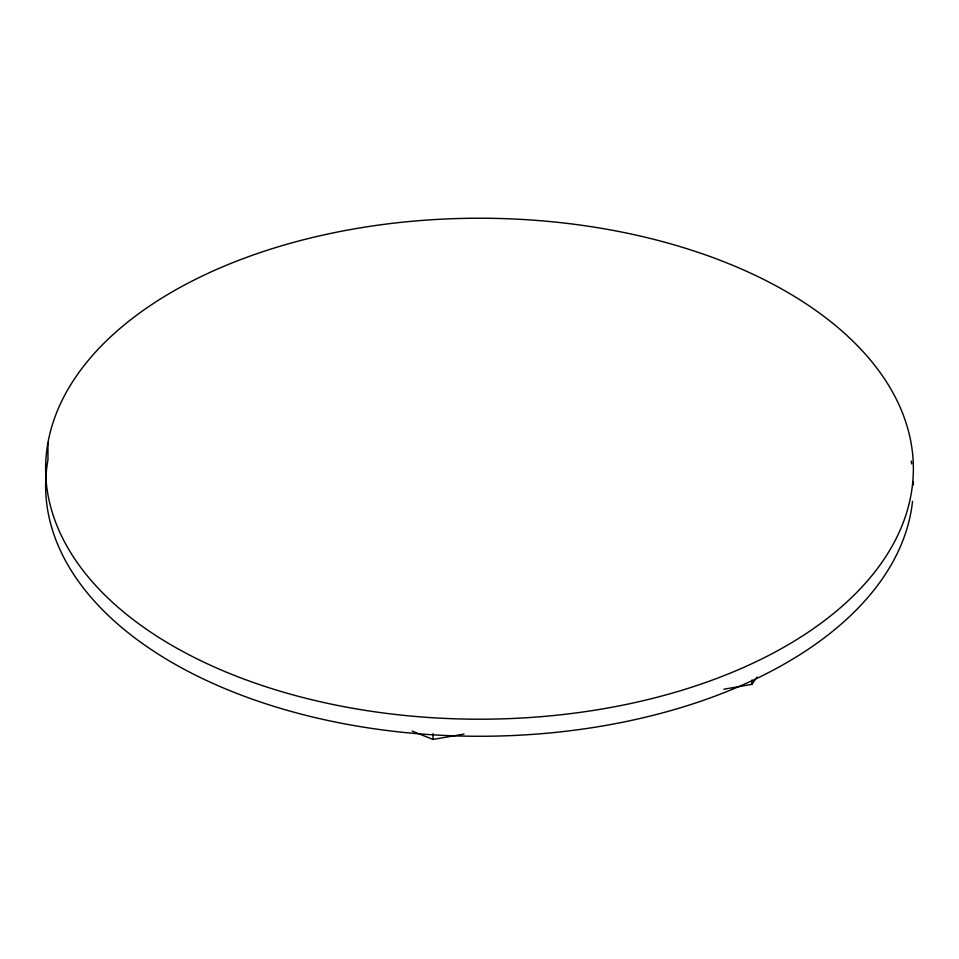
<?xml version="1.0" encoding="UTF-8"?>
<svg xmlns="http://www.w3.org/2000/svg" width="959" height="959" viewBox="0 0 959 959"><rect width="100%" height="100%" fill="white"/><g stroke="black" fill="none" stroke-linecap="round" stroke-linejoin="round"><path stroke-width="1.44" d="M723.841 689.221L751.892 684.378L756.999 677.054M412.19 731.094L433 739.437L464.012 734.091M751.892 680.051L751.892 684.378M433 733.671L433 739.437M47.95 442.83L47.95 459.888A433.876 250.491 0 0 0 443.621 735.409A433.876 250.491 0 0 0 912.536 501.317M911.242 460.991A433.876 250.491 0 0 1 911.721 463.952M913.316 481.897A433.876 250.491 0 0 1 913.364 484.894M224.909 671.552A433.876 250.491 0 0 0 911.05 494.592A433.876 250.491 0 0 0 302.541 240.002A433.876 250.491 0 0 0 224.909 671.552"/></g></svg>
